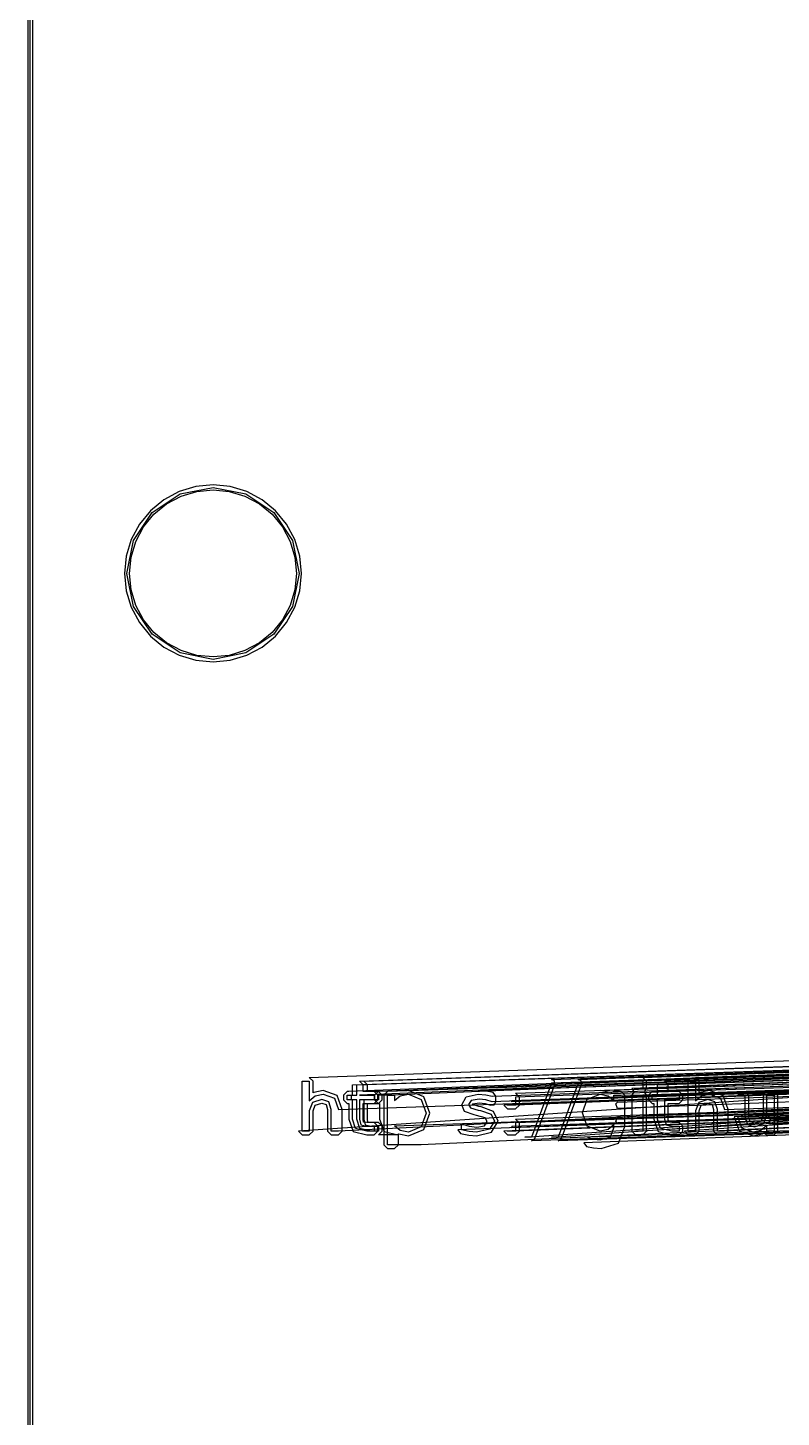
# Model space of a CAD drawing. Extents: x 0 to 334, y -361 to 120.
# Drawn here: x 0 to 15.25, y 33.6 to 61.72 of the extents above; entities that cross this region are included whole.
import ezdxf

# ---------------------------------------------------------------- set-up
doc = ezdxf.new("R2010")
doc.units = 0

msp = doc.modelspace()

# ---------------------------------------------------------------- linework, layer by layer
at = {"layer": 'Layer 1'}
for p, q in [((0, 88.7492), (0, 0.0492)), ((0.05, 0.0492), (0.05, 88.7492)), ((0.1, 0.0492), (0.1, 88.7492)), ((3.064458, 52.328637), (2.754747, 52.163093)), ((3.400514, 52.430579), (3.064458, 52.328637)), ((3.083591, 52.282443), (3.75, 52.415)), ((3.102727, 52.236249), (3.420023, 52.3325)), ((3.75, 52.465), (3.400514, 52.430579)), ((3.420023, 52.3325), (3.75, 52.365)), ((4.099486, 52.430579), (3.75, 52.465)), ((3.75, 52.465), (3.75, 52.465)), ((3.75, 52.415), (4.416409, 52.282443)), ((3.75, 52.365), (4.079977, 52.3325)), ((3.75, 52.365), (3.75, 52.365)), ((4.079977, 52.3325), (4.397273, 52.236249)), ((4.435542, 52.328637), (4.099486, 52.430579)), ((4.745253, 52.163093), (4.435542, 52.328637)), ((2.754747, 52.163093), (2.483283, 51.940309)), ((2.518637, 51.904953), (3.083591, 52.282443)), ((2.553995, 51.869598), (2.810305, 52.079947)), ((2.810305, 52.079947), (3.102727, 52.236249)), ((4.397273, 52.236249), (4.689695, 52.079947)), ((4.416409, 52.282443), (4.981363, 51.904953)), ((4.689695, 52.079947), (4.946005, 51.869598)), ((5.016717, 51.940309), (4.745253, 52.163093)), ((2.141147, 51.339999), (2.518637, 51.904953)), ((2.483283, 51.940309), (2.260499, 51.668845)), ((2.343647, 51.613288), (2.553995, 51.869598)), ((4.946005, 51.869598), (5.156353, 51.613288)), ((4.981363, 51.904953), (5.358853, 51.339999)), ((5.239501, 51.668845), (5.016717, 51.940309)), ((2.260499, 51.668845), (2.094955, 51.359135)), ((2.187344, 51.320866), (2.343647, 51.613288)), ((5.156353, 51.613288), (5.312656, 51.320866)), ((5.405045, 51.359135), (5.239501, 51.668845)), ((2.094955, 51.359135), (1.993014, 51.023079)), ((2.00859, 50.67359), (2.141147, 51.339999)), ((2.091093, 51.00357), (2.187344, 51.320866)), ((5.312656, 51.320866), (5.408907, 51.00357)), ((5.358853, 51.339999), (5.49141, 50.67359)), ((5.506986, 51.023079), (5.405045, 51.359135)), ((1.993014, 51.023079), (1.958593, 50.673593)), ((2.058593, 50.673593), (2.091093, 51.00357)), ((5.408907, 51.00357), (5.441407, 50.673593)), ((5.541407, 50.673593), (5.506986, 51.023079)), ((1.958593, 50.673593), (1.993014, 50.324107)), ((2.141147, 50.007181), (2.00859, 50.67359)), ((2.091093, 50.343616), (2.058593, 50.673593)), ((5.49141, 50.67359), (5.358853, 50.007181)), ((5.441407, 50.673593), (5.408907, 50.343616)), ((5.49141, 50.67359), (5.49141, 50.67359)), ((5.506986, 50.324107), (5.541407, 50.673593)), ((2.187344, 50.02632), (2.091093, 50.343616)), ((5.408907, 50.343616), (5.312656, 50.02632)), ((1.993014, 50.324107), (2.094955, 49.988051)), ((5.405045, 49.988051), (5.506986, 50.324107)), ((2.094955, 49.988051), (2.260499, 49.678341)), ((2.518637, 49.442227), (2.141147, 50.007181)), ((2.343647, 49.733898), (2.187344, 50.02632)), ((5.358853, 50.007181), (4.981363, 49.442227)), ((5.312656, 50.02632), (5.156353, 49.733898)), ((5.239501, 49.678341), (5.405045, 49.988051)), ((2.260499, 49.678341), (2.483283, 49.406877)), ((2.553995, 49.477588), (2.343647, 49.733898)), ((5.156353, 49.733898), (4.946005, 49.477588)), ((5.016717, 49.406877), (5.239501, 49.678341)), ((2.483283, 49.406877), (2.754747, 49.184093)), ((3.083591, 49.064737), (2.518637, 49.442227)), ((2.810305, 49.267239), (2.553995, 49.477588)), ((3.102727, 49.110937), (2.810305, 49.267239)), ((4.689695, 49.267239), (4.397273, 49.110937)), ((4.981363, 49.442227), (4.416409, 49.064737)), ((4.946005, 49.477588), (4.689695, 49.267239)), ((4.745253, 49.184093), (5.016717, 49.406877)), ((2.754747, 49.184093), (3.064458, 49.018549)), ((3.064458, 49.018549), (3.400514, 48.916607)), ((3.75, 48.93218), (3.083591, 49.064737)), ((3.420023, 49.014686), (3.102727, 49.110937)), ((3.75, 48.982186), (3.420023, 49.014686)), ((4.416409, 49.064737), (3.75, 48.93218)), ((4.079977, 49.014686), (3.75, 48.982186)), ((4.397273, 49.110937), (4.079977, 49.014686)), ((4.099486, 48.916607), (4.435542, 49.018549)), ((4.435542, 49.018549), (4.745253, 49.184093)), ((3.400514, 48.916607), (3.75, 48.882186)), ((3.75, 48.882186), (4.099486, 48.916607)), ((35.702211, 41.440495), (5.48061, 39.3871)), ((5.70003, 40.4751), (35.777211, 41.515495)), ((36.71862, 41.363672), (6.49703, 40.1912)), ((6.57203, 40.3233), (36.938041, 41.363672)), ((6.65956, 40.3233), (37.564908, 41.363672)), ((6.71645, 40.3983), (36.79362, 41.438672)), ((36.938041, 41.363672), (6.71645, 40.1162)), ((6.80398, 40.3983), (37.420487, 41.438672)), ((37.345487, 41.363672), (7.12389, 40.1912)), ((37.564908, 41.363672), (7.34331, 40.1162)), ((10.0639, 39.2634), (40.69144, 41.399479)), ((10.602542, 40.4341), (40.69144, 41.474479)), ((10.6026, 39.2634), (41.230093, 41.399479)), ((40.69144, 41.399479), (10.6026, 40.3591)), ((41.230093, 41.399479), (11.1412, 40.3591)), ((11.141241, 40.4341), (41.230093, 41.474479)), ((42.453322, 41.440495), (12.2317, 40.2484)), ((12.3067, 40.2484), (42.528322, 41.440495)), ((12.4504, 40.4751), (42.528322, 41.515495)), ((42.528322, 41.440495), (12.4504, 40.4001)), ((42.895173, 41.363672), (12.6736, 40.1912)), ((12.7486, 40.3233), (43.114594, 41.363672)), ((12.893, 40.3983), (42.970173, 41.438672)), ((43.114594, 41.363672), (12.893, 40.1162)), ((43.518918, 41.440495), (13.2973, 39.3871)), ((13.5167, 40.4751), (43.593918, 41.515495)), ((38.188657, 41.23164), (7.2833, 40.1912)), ((7.707195, 40.208762), (38.468132, 41.249219)), ((9.120865, 40.208763), (39.342467, 41.249219)), ((39.621942, 41.135156), (9.40034, 39.9815)), ((9.400343, 40.094691), (39.621942, 41.135156)), ((39.859204, 41.116927), (9.6376, 39.9111)), ((9.7126, 39.9111), (39.934204, 41.116927)), ((9.87732, 40.1515), (39.934204, 41.191927)), ((39.934204, 41.116927), (9.87732, 40.0765)), ((11.586944, 40.208779), (41.808557, 41.249219)), ((12.3067, 39.3871), (42.528322, 41.15664)), ((42.528322, 41.15664), (12.4504, 40.1162)), ((44.522844, 41.15664), (14.3012, 39.6748)), ((14.5199, 40.1912), (44.597844, 41.23164)), ((6.287864, 39.827119), (36.509466, 40.867578)), ((36.509466, 40.867578), (6.28787, 39.3871)), ((9.7876, 39.9861), (40.009204, 41.041927)), ((40.009204, 41.041927), (9.80232, 40.0015)), ((42.157453, 41.015762), (11.9359, 39.8415)), ((11.9359, 39.975355), (42.157453, 41.015762)), ((14.104534, 39.827119), (44.326173, 40.867578)), ((44.326173, 40.867578), (14.1046, 39.3871)), ((7.42772, 39.496386), (38.188657, 40.536849)), ((38.188657, 40.536849), (7.96706, 39.1097)), ((38.925539, 40.577865), (8.70394, 39.4137)), ((39.859204, 40.592839), (9.6376, 39.3871)), ((9.7126, 39.3871), (39.934204, 40.592839)), ((9.7876, 39.4621), (40.009204, 40.517839)), ((40.009204, 40.517839), (9.80232, 39.4774)), ((9.87732, 39.6274), (39.934204, 40.667839)), ((39.934204, 40.592839), (9.87732, 39.5524)), ((42.157453, 40.719488), (11.9359, 39.5455)), ((11.9359, 39.679058), (42.157453, 40.719488)), ((12.0109, 40.1162), (42.232453, 40.517969)), ((44.597844, 40.715234), (14.3762, 40.1162)), ((14.376285, 39.674781), (44.597844, 40.715234)), ((45.255099, 40.676598), (15.0335, 39.5292)), ((15.0335, 39.636142), (45.255099, 40.676598)), ((5.55561, 39.3871), (5.55561, 40.4001)), ((5.55561, 40.4001), (5.70003, 40.4001)), ((5.77503, 40.4001), (5.70003, 40.4751)), ((5.70003, 40.4001), (5.70003, 40.0029)), ((5.775036, 40.162195), (5.77503, 40.4001)), ((6.57203, 40.1162), (6.57203, 40.3233)), ((6.65956, 40.1162), (6.65956, 40.3233)), ((6.79145, 40.3233), (6.71645, 40.3983)), ((6.79145, 40.1912), (6.79145, 40.3233)), ((6.87898, 40.3233), (6.80398, 40.3983)), ((6.87898, 40.1912), (6.87898, 40.3233)), ((40.285499, 40.228779), (10.1966, 39.1884)), ((10.6026, 40.3591), (10.196659, 39.2634)), ((10.266929, 39.237344), (10.672871, 40.333044)), ((10.664097, 40.401939), (10.602542, 40.4341)), ((10.672871, 40.333044), (10.664097, 40.401939)), ((11.1412, 40.3591), (10.735259, 39.2634)), ((40.824152, 40.228779), (10.7353, 39.1884)), ((10.805629, 39.237344), (11.21157, 40.333044)), ((11.202797, 40.401939), (11.141241, 40.4341)), ((11.21157, 40.333044), (11.202797, 40.401939)), ((41.481405, 40.305078), (11.2598, 39.1481)), ((12.2317, 40.2484), (12.271233, 40.182319)), ((12.4504, 40.2484), (12.3067, 40.2484)), ((12.5254, 40.4001), (12.4504, 40.4751)), ((12.4504, 40.4001), (12.4504, 40.2484)), ((12.485867, 40.182281), (12.5254, 40.248362)), ((12.5254, 40.248362), (12.5254, 40.4001)), ((12.7486, 40.1162), (12.7486, 40.3233)), ((12.968, 40.3233), (12.893, 40.3983)), ((12.968, 40.1912), (12.968, 40.3233)), ((13.3723, 39.3871), (13.3723, 40.4001)), ((13.3723, 40.4001), (13.5167, 40.4001)), ((13.5917, 40.4001), (13.5167, 40.4751)), ((13.5167, 40.4001), (13.5167, 40.0029)), ((13.591766, 40.162195), (13.5917, 40.4001)), ((5.70003, 40.0029), (5.821032, 40.101208)), ((5.767173, 39.967831), (5.700037, 39.799211)), ((5.950627, 40.02968), (5.767173, 39.967831)), ((5.789217, 40.169204), (5.775036, 40.162195)), ((5.789509, 40.16934), (5.789217, 40.169204)), ((5.982634, 40.208841), (5.789509, 40.16934)), ((5.81799, 39.9126), (5.950628, 39.95461)), ((5.821032, 40.101208), (5.982628, 40.13376)), ((6.095829, 39.978248), (5.950627, 40.02968)), ((5.950628, 39.95461), (6.041212, 39.926779)), ((5.982628, 40.13376), (6.210579, 40.055635)), ((6.263791, 40.108575), (5.982634, 40.208841)), ((6.14423, 39.8233), (6.095829, 39.978248)), ((6.210579, 40.055635), (6.287864, 39.827119)), ((6.36287, 39.8272), (6.263791, 40.108575)), ((6.46664, 40.1912), (6.39164, 40.1162)), ((6.39164, 40.1162), (6.39164, 40.0231)), ((6.39164, 40.0231), (6.46664, 39.9481)), ((6.49703, 40.1912), (6.46664, 40.1912)), ((6.46664, 40.0231), (6.46664, 40.1162)), ((6.46664, 40.1162), (6.57203, 40.1162)), ((6.57203, 40.0231), (6.46664, 40.0231)), ((6.46664, 39.9481), (6.49703, 39.9481)), ((6.49703, 39.9481), (6.49703, 39.6273)), ((6.55417, 40.0231), (6.55417, 40.1162)), ((6.55417, 40.1162), (6.65956, 40.1162)), ((6.65956, 40.0231), (6.55417, 40.0231)), ((6.572024, 39.627334), (6.57203, 40.0231)), ((6.659554, 39.627334), (6.65956, 40.0231)), ((6.71645, 40.1162), (7.01232, 40.1162)), ((7.01232, 40.0231), (6.71645, 40.0231)), ((6.71645, 40.0231), (6.71645, 39.6273)), ((6.791445, 39.627274), (6.79145, 39.9481)), ((7.01232, 40.1912), (6.79145, 40.1912)), ((6.79145, 39.9481), (7.01232, 39.9481)), ((7.09984, 40.0231), (6.80398, 40.0231)), ((6.80398, 40.0231), (6.80398, 39.6273)), ((6.878976, 39.627274), (6.87898, 39.9481)), ((7.09984, 40.1912), (6.87898, 40.1912)), ((6.87898, 39.9481), (7.09984, 39.9481)), ((7.08732, 40.1162), (7.01232, 40.1912)), ((7.01232, 40.1162), (7.01232, 40.0231)), ((7.01232, 39.9481), (7.08732, 40.0231)), ((7.0935, 40.1912), (7.0185, 40.1162)), ((7.0185, 40.1162), (7.0185, 40.0231)), ((7.0185, 40.0231), (7.0935, 39.9481)), ((7.08732, 40.0231), (7.08732, 40.1162)), ((7.12389, 40.1912), (7.0935, 40.1912)), ((7.0935, 39.9481), (7.12389, 39.9481)), ((7.17484, 40.1162), (7.09984, 40.1912)), ((7.34331, 40.1162), (7.09984, 40.1162)), ((7.09984, 40.1162), (7.09984, 40.0231)), ((7.09984, 39.9481), (7.17484, 40.0231)), ((7.12389, 39.9481), (7.12389, 39.6273)), ((7.17484, 40.0231), (7.17484, 40.1162)), ((7.2833, 40.1912), (7.2083, 40.1162)), ((7.2083, 40.1162), (7.2083, 39.1097)), ((7.2833, 39.1097), (7.2833, 40.1162)), ((7.2833, 40.1162), (7.42772, 40.1162)), ((7.42772, 40.1162), (7.42772, 40.0055)), ((7.42772, 40.0055), (7.541696, 40.101855)), ((7.541696, 40.101855), (7.707195, 40.133756)), ((8.020136, 40.07977), (7.707195, 40.208762)), ((7.707195, 40.133756), (7.965592, 40.028287)), ((7.965592, 40.028287), (8.065516, 39.750943)), ((8.140516, 39.750949), (8.020136, 40.07977)), ((8.785186, 39.91891), (8.872619, 40.077764)), ((8.872619, 40.077764), (9.120868, 40.133754)), ((8.977225, 40.006239), (8.924141, 39.924208)), ((9.13804, 40.033583), (8.977225, 40.006239)), ((8.99914, 39.924116), (9.011278, 39.939323)), ((9.011278, 39.939323), (9.13804, 39.958491)), ((9.281076, 40.198283), (9.120865, 40.208763)), ((9.120868, 40.133754), (9.270754, 40.123988)), ((9.273874, 40.020562), (9.13804, 40.033583)), ((9.13804, 39.958491), (9.259267, 39.946906)), ((9.259267, 39.946906), (9.259268, 39.946906)), ((9.259268, 39.946906), (9.370848, 39.91245)), ((9.270754, 40.123988), (9.400343, 40.094691)), ((9.40034, 39.9815), (9.273874, 40.020562)), ((9.423792, 40.165939), (9.281076, 40.198283)), ((9.47534, 40.0947), (9.423792, 40.165939)), ((9.441647, 39.918816), (9.47534, 39.981408)), ((9.47534, 39.981408), (9.47534, 40.0947)), ((9.80232, 39.9861), (9.7876, 39.9861)), ((9.80232, 40.0015), (9.80232, 39.9861)), ((9.95232, 40.0765), (9.87732, 40.1515)), ((9.87732, 40.0765), (9.87732, 39.9111)), ((9.95232, 39.9111), (9.95232, 40.0765)), ((11.229404, 39.760092), (11.327767, 40.031576)), ((11.327767, 40.031576), (11.586944, 40.13379)), ((41.556405, 40.188542), (11.3348, 39.2647)), ((11.784519, 40.170037), (11.586944, 40.208779)), ((11.586944, 40.13379), (11.753224, 40.101889)), ((11.753224, 40.101889), (11.8672, 40.005534)), ((11.805858, 40.159347), (11.784519, 40.170037)), ((11.8672, 40.1912), (11.805858, 40.159347)), ((12.0109, 40.1912), (11.8672, 40.1912)), ((11.8672, 40.005534), (11.8672, 40.1162)), ((11.8672, 40.1162), (12.0109, 40.1162)), ((11.905477, 39.941044), (11.9359, 39.975355)), ((11.9359, 39.8415), (11.905477, 39.941044)), ((12.0859, 40.1162), (12.0109, 40.1912)), ((12.085848, 39.477527), (12.0859, 40.1162)), ((12.271233, 40.182319), (12.2317, 40.116238)), ((12.2317, 40.116238), (12.2317, 39.3871)), ((12.4504, 40.1162), (12.4504, 39.3871)), ((12.5254, 40.1162), (12.485867, 40.182281)), ((12.5254, 39.3871), (12.5254, 40.1162)), ((12.6432, 40.1912), (12.5682, 40.1162)), ((12.5682, 40.1162), (12.5682, 40.0231)), ((12.5682, 40.0231), (12.6432, 39.9481)), ((12.6736, 40.1912), (12.6432, 40.1912)), ((12.6432, 40.0231), (12.6432, 40.1162)), ((12.6432, 40.1162), (12.7486, 40.1162)), ((12.7486, 40.0231), (12.6432, 40.0231)), ((12.6432, 39.9481), (12.6736, 39.9481)), ((12.6736, 39.9481), (12.6736, 39.6273)), ((12.748554, 39.627334), (12.7486, 40.0231)), ((12.893, 40.1162), (13.1889, 40.1162)), ((13.1889, 40.0231), (12.893, 40.0231)), ((12.893, 40.0231), (12.893, 39.6273)), ((12.967975, 39.627274), (12.968, 39.9481)), ((13.1889, 40.1912), (12.968, 40.1912)), ((12.968, 39.9481), (13.1889, 39.9481)), ((13.2639, 40.1162), (13.1889, 40.1912)), ((13.1889, 40.1162), (13.1889, 40.0231)), ((13.1889, 39.9481), (13.2639, 40.0231)), ((13.2639, 40.0231), (13.2639, 40.1162)), ((13.5167, 40.0029), (13.637702, 40.101208)), ((13.583843, 39.967831), (13.516707, 39.799211)), ((13.767298, 40.02968), (13.583843, 39.967831)), ((13.605948, 40.169204), (13.591766, 40.162195)), ((13.606239, 40.16934), (13.605948, 40.169204)), ((13.799363, 40.208841), (13.606239, 40.16934)), ((13.6347, 39.9126), (13.767339, 39.95461)), ((13.637702, 40.101208), (13.799297, 40.13376)), ((13.912499, 39.978248), (13.767298, 40.02968)), ((13.767339, 39.95461), (13.857922, 39.926779)), ((13.799297, 40.13376), (14.027249, 40.055635)), ((14.08052, 40.108576), (13.799363, 40.208841)), ((13.9609, 39.8233), (13.912499, 39.978248)), ((14.027249, 40.055635), (14.104534, 39.827119)), ((14.1796, 39.8272), (14.08052, 40.108576)), ((14.3762, 40.1162), (14.5199, 40.1162)), ((14.5949, 40.1162), (14.5199, 40.1912)), ((14.5199, 40.1162), (14.5199, 39.6794)), ((14.594926, 39.679363), (14.5949, 40.1162)), ((14.9649, 40.1912), (14.8899, 40.1162)), ((14.8899, 40.1162), (14.8899, 39.7028)), ((14.964874, 39.702837), (14.9649, 40.1162)), ((15.1085, 40.1912), (14.9649, 40.1912)), ((14.9649, 40.1162), (15.1085, 40.1162)), ((15.1835, 40.1162), (15.1085, 40.1912)), ((15.1085, 40.1162), (15.1085, 39.3871)), ((15.1835, 39.3871), (15.1835, 40.1162)), ((5.700037, 39.799211), (5.70003, 39.3871)), ((5.77503, 39.7992), (5.817983, 39.912659)), ((5.77503, 39.3871), (5.77503, 39.7992)), ((5.817983, 39.912659), (5.81799, 39.9126)), ((6.041212, 39.926779), (6.041212, 39.926779)), ((6.041212, 39.926779), (6.069231, 39.82323)), ((6.069231, 39.82323), (6.06923, 39.3871)), ((6.14423, 39.3871), (6.14423, 39.8233)), ((6.36287, 39.3871), (6.36287, 39.8272)), ((8.065516, 39.750943), (7.965592, 39.4736)), ((8.020136, 39.422128), (8.140516, 39.750949)), ((8.844516, 39.785446), (8.785186, 39.91891)), ((9.037338, 39.713832), (8.844516, 39.785446)), ((8.924141, 39.924208), (8.962393, 39.858453)), ((8.962393, 39.858453), (9.116182, 39.813531)), ((8.999112, 39.923582), (8.99914, 39.924116)), ((9.001928, 39.922093), (8.999112, 39.923582)), ((9.129879, 39.887178), (9.001575, 39.922312)), ((9.001575, 39.922312), (9.001928, 39.922093)), ((9.0873, 39.704066), (9.037338, 39.713832)), ((9.259825, 39.653936), (9.0873, 39.704066)), ((9.116182, 39.813531), (9.165363, 39.804417)), ((9.178809, 39.87811), (9.129879, 39.887178)), ((9.165363, 39.804417), (9.382385, 39.726943)), ((9.428286, 39.786166), (9.178809, 39.87811)), ((9.299638, 39.579066), (9.259825, 39.653936)), ((9.370848, 39.91245), (9.441647, 39.918816)), ((9.382385, 39.726943), (9.447179, 39.588271)), ((9.52218, 39.588179), (9.428286, 39.786166)), ((9.6376, 39.9111), (9.7126, 39.8361)), ((9.87732, 39.9111), (9.7126, 39.9111)), ((9.7126, 39.8361), (9.87732, 39.8361)), ((9.87732, 39.8361), (9.95232, 39.9111)), ((11.327767, 39.489259), (11.229404, 39.760092)), ((11.905496, 39.5798), (11.9359, 39.679058)), ((13.516707, 39.799211), (13.5167, 39.3871)), ((13.5917, 39.7992), (13.634652, 39.912659)), ((13.5917, 39.3871), (13.5917, 39.7992)), ((13.634652, 39.912659), (13.6347, 39.9126)), ((13.857922, 39.926779), (13.885941, 39.82323)), ((13.885941, 39.82323), (13.8859, 39.3871)), ((13.9609, 39.3871), (13.9609, 39.8233)), ((14.1796, 39.3871), (14.1796, 39.8272)), ((14.3012, 39.6748), (14.401213, 39.393272)), ((14.454351, 39.446266), (14.376285, 39.674781)), ((14.5199, 39.6794), (14.568301, 39.523801)), ((14.623111, 39.574987), (14.594926, 39.679363)), ((14.8899, 39.7028), (14.846485, 39.589632)), ((14.896957, 39.534217), (14.964874, 39.702837)), ((5.48061, 39.3871), (5.55561, 39.3121)), ((5.70003, 39.3871), (5.55561, 39.3871)), ((5.70003, 39.3121), (5.77503, 39.3871)), ((6.06923, 39.3871), (6.14423, 39.3121)), ((6.28787, 39.3871), (6.14423, 39.3871)), ((6.28787, 39.3121), (6.36287, 39.3871)), ((6.49703, 39.6273), (6.58758, 39.380608)), ((6.635257, 39.438532), (6.572024, 39.627334)), ((6.58758, 39.380608), (6.587938, 39.380314)), ((6.587938, 39.380314), (6.864776, 39.312066)), ((6.86477, 39.3871), (6.635257, 39.438532)), ((6.722787, 39.438532), (6.659554, 39.627334)), ((6.71645, 39.6273), (6.745334, 39.512717)), ((6.9523, 39.3871), (6.722787, 39.438532)), ((6.745334, 39.512717), (6.864774, 39.487326)), ((6.799247, 39.570459), (6.791445, 39.627274)), ((6.86477, 39.5623), (6.799247, 39.570459)), ((6.80398, 39.6273), (6.832864, 39.512717)), ((6.832864, 39.512717), (6.952304, 39.487326)), ((7.01232, 39.5623), (6.86477, 39.5623)), ((7.01232, 39.3871), (6.86477, 39.3871)), ((6.864774, 39.487326), (7.01232, 39.4873)), ((6.886777, 39.570459), (6.878976, 39.627274)), ((6.9523, 39.5623), (6.886777, 39.570459)), ((7.09984, 39.5623), (6.9523, 39.5623)), ((7.09984, 39.3871), (6.9523, 39.3871)), ((6.952304, 39.487326), (7.09984, 39.4873)), ((7.08732, 39.4873), (7.01232, 39.5623)), ((7.01232, 39.4873), (7.01232, 39.3871)), ((7.01232, 39.3121), (7.08732, 39.3871)), ((7.08732, 39.3871), (7.08732, 39.4873)), ((7.17484, 39.4873), (7.09984, 39.5623)), ((7.09984, 39.4873), (7.09984, 39.3871)), ((7.09984, 39.3121), (7.17484, 39.3871)), ((7.12389, 39.6273), (7.21444, 39.380608)), ((7.17484, 39.3871), (7.17484, 39.4873)), ((7.21444, 39.380608), (7.214798, 39.380314)), ((7.214798, 39.380314), (7.491636, 39.312066)), ((7.541696, 39.399381), (7.42772, 39.496386)), ((7.707195, 39.368131), (7.541696, 39.399381)), ((7.965592, 39.4736), (7.707195, 39.368131)), ((7.707195, 39.293137), (8.020136, 39.422128)), ((8.70394, 39.4137), (8.759372, 39.341298)), ((8.778939, 39.413792), (8.77894, 39.5374)), ((8.938973, 39.379938), (8.778939, 39.413792)), ((8.77894, 39.5374), (8.935852, 39.485316)), ((8.935852, 39.485316), (9.088861, 39.468389)), ((9.085736, 39.368219), (8.938973, 39.379938)), ((9.350378, 39.427464), (9.085736, 39.368219)), ((9.088861, 39.468389), (9.244992, 39.497035)), ((9.244992, 39.497035), (9.299638, 39.579066)), ((9.447179, 39.588271), (9.350378, 39.427464)), ((9.38953, 39.363402), (9.52218, 39.588179)), ((9.6376, 39.3871), (9.7126, 39.3121)), ((9.87732, 39.3871), (9.7126, 39.3871)), ((9.80232, 39.4621), (9.7876, 39.4621)), ((9.80232, 39.4774), (9.80232, 39.4621)), ((9.95232, 39.5524), (9.87732, 39.6274)), ((9.87732, 39.5524), (9.87732, 39.3871)), ((9.87732, 39.3121), (9.95232, 39.3871)), ((9.95232, 39.3871), (9.95232, 39.5524)), ((11.586944, 39.387045), (11.327767, 39.489259)), ((11.753224, 39.418946), (11.586944, 39.387045)), ((11.8672, 39.5153), (11.753224, 39.418946)), ((11.796949, 39.27056), (11.867208, 39.456106)), ((11.867208, 39.456106), (11.8672, 39.5153)), ((11.9359, 39.5455), (11.905496, 39.5798)), ((11.962349, 39.145515), (12.085848, 39.477527)), ((12.2317, 39.3871), (12.3067, 39.3121)), ((12.4504, 39.3871), (12.3067, 39.3871)), ((12.4504, 39.3121), (12.5254, 39.3871)), ((12.6736, 39.6273), (12.76415, 39.380608)), ((12.811787, 39.438532), (12.748554, 39.627334)), ((12.76415, 39.380608), (12.764508, 39.380314)), ((12.764508, 39.380314), (13.041346, 39.312066)), ((13.0413, 39.3871), (12.811787, 39.438532)), ((12.893, 39.6273), (12.921884, 39.512717)), ((12.921884, 39.512717), (13.041325, 39.487326)), ((12.975776, 39.570459), (12.967975, 39.627274)), ((13.0413, 39.5623), (12.975776, 39.570459)), ((13.1889, 39.5623), (13.0413, 39.5623)), ((13.1889, 39.3871), (13.0413, 39.3871)), ((13.041325, 39.487326), (13.1889, 39.4873)), ((13.2639, 39.4873), (13.1889, 39.5623)), ((13.1889, 39.4873), (13.1889, 39.3871)), ((13.1889, 39.3121), (13.2639, 39.3871)), ((13.2639, 39.3871), (13.2639, 39.4873)), ((13.2973, 39.3871), (13.3723, 39.3121)), ((13.5167, 39.3871), (13.3723, 39.3871)), ((13.5167, 39.3121), (13.5917, 39.3871)), ((13.8859, 39.3871), (13.9609, 39.3121)), ((14.1046, 39.3871), (13.9609, 39.3871)), ((14.1046, 39.3121), (14.1796, 39.3871)), ((14.401213, 39.393272), (14.682998, 39.29316)), ((14.683083, 39.368141), (14.454351, 39.446266)), ((14.568301, 39.523801), (14.713503, 39.472368)), ((14.713529, 39.547331), (14.623111, 39.574987)), ((14.843117, 39.400042), (14.683083, 39.368141)), ((14.713503, 39.472368), (14.896957, 39.534217)), ((14.846167, 39.589341), (14.713529, 39.547331)), ((14.9649, 39.499), (14.843117, 39.400042)), ((14.846485, 39.589632), (14.846167, 39.589341)), ((14.9649, 39.3871), (14.9649, 39.499)), ((15.1085, 39.3871), (14.9649, 39.3871)), ((15.008203, 39.560186), (15.0335, 39.636142)), ((15.0335, 39.5292), (15.008203, 39.560186)), ((15.1085, 39.3121), (15.1835, 39.3871)), ((5.55561, 39.3121), (5.70003, 39.3121)), ((6.14423, 39.3121), (6.28787, 39.3121)), ((6.864776, 39.312066), (7.01232, 39.3121)), ((7.491636, 39.312066), (7.09984, 39.3121)), ((7.2083, 39.1097), (7.2833, 39.0347)), ((7.96706, 39.1097), (7.2833, 39.1097)), ((7.42772, 39.0347), (7.50272, 39.1097)), ((7.50272, 39.1097), (7.50272, 39.3349)), ((7.50272, 39.3349), (7.510108, 39.331363)), ((7.510108, 39.331363), (7.510931, 39.330987)), ((7.510931, 39.330987), (7.707195, 39.293137)), ((8.759372, 39.341298), (8.927874, 39.305672)), ((8.927874, 39.305672), (9.085738, 39.293127)), ((9.085738, 39.293127), (9.389762, 39.363544)), ((9.389762, 39.363544), (9.38953, 39.363402)), ((9.7126, 39.3121), (9.87732, 39.3121)), ((10.196659, 39.2634), (10.0639, 39.2634)), ((10.1966, 39.1884), (10.266929, 39.237344)), ((10.735259, 39.2634), (10.6026, 39.2634)), ((10.7353, 39.1884), (10.805629, 39.237344)), ((11.2598, 39.1481), (11.312667, 39.07644)), ((11.3348, 39.2647), (11.459705, 39.222383)), ((11.459705, 39.222383), (11.585391, 39.208711)), ((11.585391, 39.208711), (11.796949, 39.27056)), ((11.60803, 39.034688), (11.962349, 39.145515)), ((12.3067, 39.3121), (12.4504, 39.3121)), ((13.041346, 39.312066), (13.1889, 39.3121)), ((13.3723, 39.3121), (13.5167, 39.3121)), ((13.9609, 39.3121), (14.1046, 39.3121)), ((14.682998, 39.29316), (14.87462, 39.332038)), ((14.87462, 39.332038), (14.874851, 39.332145)), ((14.874851, 39.332145), (14.901924, 39.346184)), ((14.901924, 39.346184), (14.964815, 39.31204)), ((14.964815, 39.31204), (15.1085, 39.3121)), ((7.2833, 39.0347), (7.42772, 39.0347)), ((11.312667, 39.07644), (11.454727, 39.045184)), ((11.454727, 39.045184), (11.60803, 39.034688))]:
    msp.add_line(p, q, dxfattribs=at)

doc.saveas('drawing.dxf')
